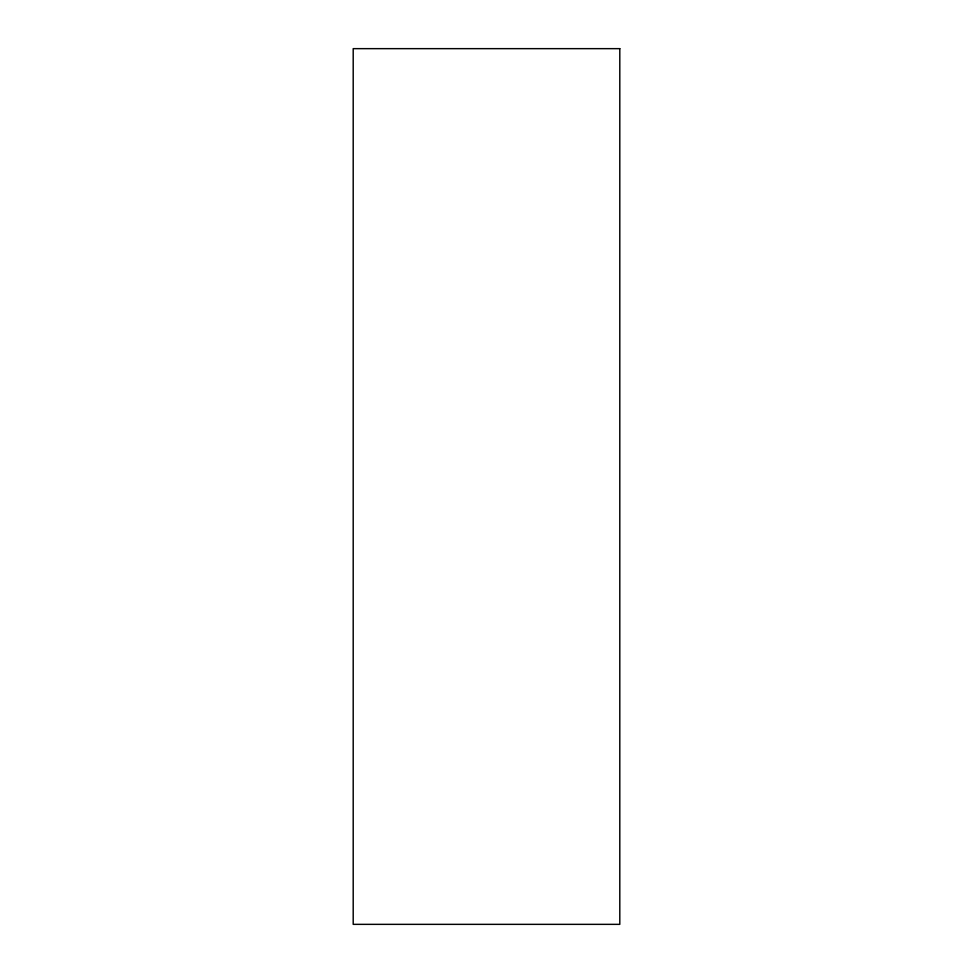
<?xml version="1.0" encoding="UTF-8"?>
<svg xmlns="http://www.w3.org/2000/svg" width="973" height="973" viewBox="0 0 973 973"><rect width="100%" height="100%" fill="white"/><g stroke="black" fill="none" stroke-linecap="round" stroke-linejoin="round"><path stroke-width="1.46" d="M619.801 48.65L353.199 48.65L353.199 924.35L619.801 924.35L619.801 48.65"/></g></svg>
